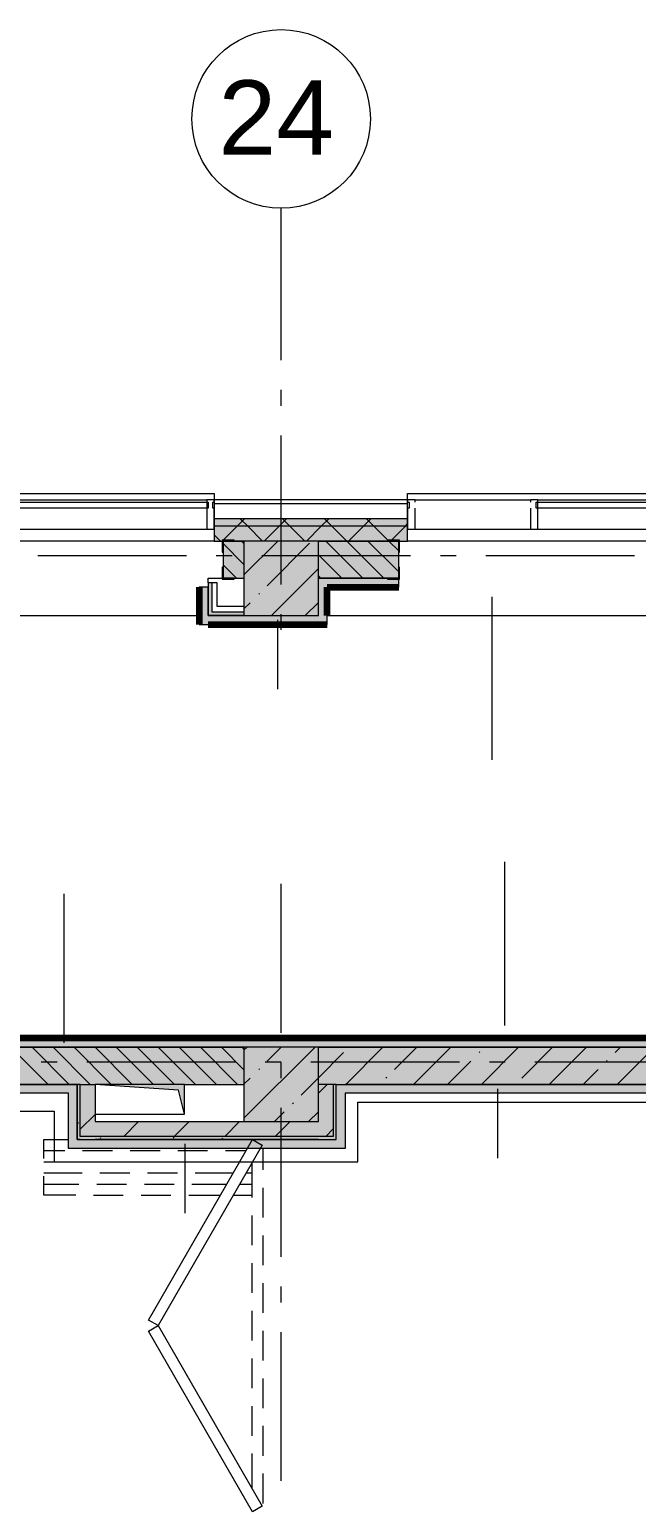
# Model space of a CAD drawing. Header units: millimetres. Extents: x -537608 to 253996, y -217170 to 186033.
# Drawn here: x -332417 to -328338, y -207099 to -197164 of the extents above; entities that cross this region are included whole.
import ezdxf

# ---------------------------------------------------------------- set-up
doc = ezdxf.new("R2010")
doc.units = ezdxf.units.MM
doc.layers.add('16) Лак 1.6м', color=160, linetype='Continuous', lineweight=90)
doc.layers.add('PDF _Геометрия', color=7, linetype='Continuous')
doc.layers.add('PDF _Текст', color=7, linetype='Continuous')
doc.layers.add('PDF _Сплошная заливка', color=7, linetype='Continuous', true_color=0xffffff)
doc.styles.add('PDF ArialMT', font='arial.ttf')

msp = doc.modelspace()

# ---------------------------------------------------------------- hatches: boundary and pattern name
at = {"layer": 'PDF _Сплошная заливка', "transparency": 33554559}
h = msp.add_hatch(color=256, dxfattribs=at)
h.paths.add_polyline_path([(-292602.1144, -200499.6523), (-291276.1742, -200499.6523), (-291276.1742, -200449.6521), (-297870.1772, -200449.6521), (-297870.1772, -200499.6523), (-295975.1895, -200499.6523)], flags=0)
h.paths.add_polyline_path([(-300191.5361, -200499.6523), (-299570.1762, -200499.6523), (-299570.1762, -200449.6521), (-300870.1776, -200449.6521), (-300870.1776, -200499.6523)], flags=0)
h.paths.add_polyline_path([(-302570.1808, -200499.6523), (-302570.1808, -200449.6521), (-303870.178, -200449.6521), (-303870.178, -200499.6523), (-302721.3441, -200499.6523)], flags=0)
h.paths.add_polyline_path([(-312418.9413, -200499.6523), (-311570.1819, -200499.6523), (-311570.1819, -200449.6521), (-312870.1833, -200449.6521), (-312870.1833, -200499.6523), (-312840.5759, -200499.6523)], flags=0)
h.paths.add_polyline_path([(-315370.3838, -200499.6523), (-314570.1822, -200499.6523), (-314570.1822, -200449.6521), (-315870.1837, -200449.6521), (-315870.1837, -200499.6523), (-315792.0185, -200499.6523)], flags=0)
h.paths.add_polyline_path([(-320570.1873, -200499.6523), (-320570.1873, -200449.6521), (-321870.8045, -200449.6521), (-321870.8045, -200499.6523), (-320851.6344, -200499.6523)], flags=0)
h.paths.add_polyline_path([(-317900.1918, -200499.6523), (-317570.1826, -200499.6523), (-317570.1826, -200449.6521), (-318870.184, -200449.6521), (-318870.184, -200499.6523), (-318743.4611, -200499.6523)], flags=0)
h.paths.add_polyline_path([(-324646.3463, -200499.6523), (-323570.8034, -200499.6523), (-323570.8034, -200449.6521), (-324870.1891, -200449.6521), (-324870.1891, -200499.6523)], flags=0)
h.paths.add_polyline_path([(-326570.188, -200499.6523), (-326570.188, -200449.6521), (-328176.1889, -200449.6521), (-328176.1889, -200499.6523), (-326754.5197, -200499.6523)], flags=0)
h.paths.add_polyline_path([(-331176.1935, -200499.6523), (-329876.1878, -200499.6523), (-329876.1878, -200449.6521), (-331176.1935, -200449.6521)], flags=0)
h.paths.add_polyline_path([(-332876.1924, -200499.6523), (-332876.1924, -200449.6521), (-334176.1896, -200449.6521), (-334176.1896, -200499.6523), (-333079.0438, -200499.6523)], flags=0)
h.paths.add_polyline_path([(-336452.1211, -200499.6523), (-335876.1885, -200499.6523), (-335876.1885, -200449.6521), (-337176.1942, -200449.6521), (-337176.1942, -200499.6523), (-336873.7558, -200499.6523)], flags=0)
h.paths.add_polyline_path([(-338876.1932, -200499.6523), (-338876.1932, -200449.6521), (-342076.1901, -200449.6521), (-342076.1901, -200499.6523), (-338981.929, -200499.6523)], flags=0)
h = msp.add_hatch(color=256, dxfattribs=at)
h.paths.add_polyline_path([(-291758.8451, -200599.6527), (-291276.1742, -200599.6527), (-291276.1742, -200499.6523), (-297870.1772, -200499.6523), (-297870.1772, -200599.6527), (-292602.1144, -200599.6527)], flags=0)
h.paths.add_polyline_path([(-300191.5361, -200599.6527), (-299570.1762, -200599.6527), (-299570.1762, -200499.6523), (-300870.1776, -200499.6523), (-300870.1776, -200599.6527)], flags=0)
h.paths.add_polyline_path([(-302570.1808, -200599.6527), (-302570.1808, -200499.6523), (-303870.178, -200499.6523), (-303870.178, -200599.6527), (-302721.3441, -200599.6527)], flags=0)
h.paths.add_polyline_path([(-312426.1838, -200599.6527), (-311570.1819, -200599.6527), (-311570.1819, -200499.6523), (-312870.1833, -200499.6523), (-312870.1833, -200599.6527), (-312840.5759, -200599.6527)], flags=0)
h.paths.add_polyline_path([(-315870.1837, -200599.6527), (-314570.1822, -200599.6527), (-314570.1822, -200499.6523), (-315870.1837, -200499.6523)], flags=0)
h.paths.add_polyline_path([(-318870.184, -200599.6527), (-317570.1826, -200599.6527), (-317570.1826, -200499.6523), (-318870.184, -200499.6523)], flags=0)
h.paths.add_polyline_path([(-321273.2691, -200599.6527), (-320570.1873, -200599.6527), (-320570.1873, -200499.6523), (-321870.8045, -200499.6523), (-321870.8045, -200599.6527), (-321694.9038, -200599.6527)], flags=0)
h.paths.add_polyline_path([(-328176.1889, -200599.6527), (-326570.188, -200599.6527), (-326570.188, -200499.6523), (-328176.1889, -200499.6523)], flags=0)
h.paths.add_polyline_path([(-323570.8034, -200599.6527), (-323570.8034, -200499.6523), (-324870.1891, -200499.6523), (-324870.1891, -200599.6527), (-323803.077, -200599.6527)], flags=0)
h.paths.add_polyline_path([(-330127.5969, -200599.6527), (-329876.1878, -200599.6527), (-329876.1878, -200499.6523), (-331176.1935, -200499.6523), (-331176.1935, -200599.6527), (-330476.1904, -200599.6527)], flags=0)
h.paths.add_polyline_path([(-333922.3131, -200599.6527), (-332876.1924, -200599.6527), (-332876.1924, -200499.6523), (-334176.1896, -200499.6523), (-334176.1896, -200599.6527)], flags=0)
h.paths.add_polyline_path([(-335876.1885, -200599.6527), (-335876.1885, -200499.6523), (-337176.1942, -200499.6523), (-337176.1942, -200599.6527), (-336452.1211, -200599.6527)], flags=0)
h.paths.add_polyline_path([(-338876.1932, -200599.6527), (-338876.1932, -200499.6523), (-342126.1903, -200499.6523), (-342126.1903, -200599.6527), (-338981.929, -200599.6527)], flags=0)
h = msp.add_hatch(color=256, dxfattribs=at)
h.paths.add_polyline_path([(-296926.1754, -200849.6538), (-294426.1751, -200849.6538), (-294426.1751, -200599.6527), (-296926.1754, -200599.6527), (-296926.1754, -200829.3816)], flags=0)
h.paths.add_polyline_path([(-297666.1761, -200849.6538), (-297641.176, -200849.6538), (-297641.176, -200599.6527), (-297809.7308, -200599.6527), (-297809.7308, -200849.6538)], flags=0)
h.paths.add_polyline_path([(-300809.7312, -200849.6538), (-299629.7312, -200849.6538), (-299629.7312, -200599.6527), (-300809.7312, -200599.6527)], flags=0)
h.paths.add_polyline_path([(-297426.1777, -200849.6538), (-297426.1777, -200599.6527), (-297606.1776, -200599.6527), (-297606.1776, -200849.6538)], flags=0)
h.paths.add_polyline_path([(-302866.1777, -200849.6538), (-302629.7315, -200849.6538), (-302629.7315, -200599.6527), (-302926.1805, -200599.6527), (-302926.1805, -200849.6538)], flags=0)
h.paths.add_polyline_path([(-303641.1811, -200849.6538), (-303641.1811, -200599.6527), (-303810.1794, -200599.6527), (-303810.1794, -200849.6538), (-303666.1812, -200849.6538)], flags=0)
h.paths.add_polyline_path([(-303564.6134, -200849.6538), (-303426.1784, -200849.6538), (-303426.1784, -200599.6527), (-303606.1783, -200599.6527), (-303606.1783, -200849.6538)], flags=0)
h.paths.add_polyline_path([(-311746.7672, -200849.6538), (-311630.1804, -200849.6538), (-311630.1804, -200599.6527), (-311746.7672, -200599.6527), (-311746.7672, -200698.3356)], flags=0)
h.paths.add_polyline_path([(-311781.7656, -200849.6538), (-311781.7656, -200599.6527), (-311926.1815, -200599.6527), (-311926.1815, -200849.6538)], flags=0)
h.paths.add_polyline_path([(-315626.185, -200849.6538), (-315601.1849, -200849.6538), (-315601.1849, -200599.6527), (-315809.7373, -200599.6527), (-315809.7373, -200849.6538), (-315792.0185, -200849.6538)], flags=0)
h.paths.add_polyline_path([(-314866.1833, -200849.6538), (-314629.7373, -200849.6538), (-314629.7373, -200599.6527), (-314926.1819, -200599.6527), (-314926.1819, -200849.6538)], flags=0)
h.paths.add_polyline_path([(-312621.1812, -200849.6538), (-312621.1812, -200599.6527), (-312809.7369, -200599.6527), (-312809.7369, -200849.6538), (-312646.1813, -200849.6538)], flags=0)
h.paths.add_polyline_path([(-312586.1827, -200849.6538), (-312426.1838, -200849.6538), (-312426.1838, -200599.6527), (-312586.1827, -200599.6527)], flags=0)
h.paths.add_polyline_path([(-315426.1841, -200849.6538), (-315426.1841, -200599.6527), (-315566.1822, -200599.6527), (-315566.1822, -200849.6538)], flags=0)
h.paths.add_polyline_path([(-321641.1875, -200849.6538), (-321641.1875, -200599.6527), (-321810.3581, -200599.6527), (-321810.3581, -200849.6538), (-321666.1876, -200849.6538)], flags=0)
h.paths.add_polyline_path([(-320866.184, -200849.6538), (-320629.738, -200849.6538), (-320629.738, -200599.6527), (-320926.1869, -200599.6527), (-320926.1869, -200849.6538)], flags=0)
h.paths.add_polyline_path([(-321606.1848, -200849.6538), (-321426.1849, -200849.6538), (-321426.1849, -200599.6527), (-321606.1848, -200599.6527)], flags=0)
h.paths.add_polyline_path([(-317900.1918, -200849.6538), (-317629.7376, -200849.6538), (-317629.7376, -200599.6527), (-318809.7377, -200599.6527), (-318809.7377, -200849.6538), (-318743.4611, -200849.6538)], flags=0)
h.paths.add_polyline_path([(-323926.1873, -200849.6538), (-323630.3584, -200849.6538), (-323630.3584, -200599.6527), (-323926.1873, -200599.6527), (-323926.1873, -200829.0264)], flags=0)
h.paths.add_polyline_path([(-324809.7384, -200849.6538), (-324628.395, -200849.6538), (-324628.395, -200599.6527), (-324809.7384, -200599.6527), (-324809.7384, -200698.3356)], flags=0)
h.paths.add_polyline_path([(-324426.1895, -200849.6538), (-324426.1895, -200599.6527), (-324593.3966, -200599.6527), (-324593.3966, -200849.6538)], flags=0)
h.paths.add_polyline_path([(-328116.1903, -200849.6538), (-326629.743, -200849.6538), (-326629.743, -200599.6527), (-328116.1903, -200599.6527), (-328116.1903, -200698.3356)], flags=0)
h.paths.add_polyline_path([(-330127.5969, -200849.6538), (-329936.1906, -200849.6538), (-329936.1906, -200599.6527), (-330476.1904, -200599.6527), (-330476.1904, -200849.6538), (-330416.1876, -200849.6538)], flags=0)
h.paths.add_polyline_path([(-331116.1864, -200849.6538), (-330976.1883, -200849.6538), (-330976.1883, -200599.6527), (-331116.1864, -200599.6527), (-331116.1864, -200698.3356)], flags=0)
h.paths.add_polyline_path([(-332936.191, -200849.6538), (-332936.191, -200599.6527), (-334116.191, -200599.6527), (-334116.191, -200849.6538), (-333079.0438, -200849.6538)], flags=0)
h.paths.add_polyline_path([(-339416.1973, -200849.6538), (-338936.1917, -200849.6538), (-338936.1917, -200599.6527), (-339476.1958, -200599.6527), (-339476.1958, -200849.6538)], flags=0)
h.paths.add_polyline_path([(-335936.1956, -200849.6538), (-335936.1956, -200599.6527), (-336476.1912, -200599.6527), (-336476.1912, -200849.6538), (-336416.1926, -200849.6538)], flags=0)
h.paths.add_polyline_path([(-336976.1933, -200849.6538), (-336976.1933, -200599.6527), (-337116.1957, -200599.6527), (-337116.1957, -200849.6538)], flags=0)
for points in [[(-330976.1883, -201099.6528), (-330476.1904, -201099.6528), (-330476.1904, -200599.6527), (-330976.1883, -200599.6527), (-330976.1883, -201054.9574)], [(-327976.188, -204249.6538), (-327976.188, -203999.6527), (-330476.1904, -203999.6527), (-330476.1904, -204249.6538), (-329705.9622, -204249.6538)], [(-330976.1883, -204599.6553), (-330476.1904, -204599.6553), (-330476.1904, -204499.6549), (-331976.1885, -204499.6549), (-331976.1885, -204599.6553), (-331392.5052, -204599.6553)], [(-330376.19, -204619.6563), (-330376.19, -204599.6553), (-332076.1889, -204599.6553), (-332076.1889, -204619.6563), (-330476.1904, -204619.6563)]]:
    msp.add_hatch(color=256, dxfattribs=at).paths.add_polyline_path(points)
at = {"layer": 'PDF _Сплошная заливка', "true_color": 0x77b143, "transparency": 33554559}
msp.add_hatch(color=75, dxfattribs=at).paths.add_polyline_path([(-331216.1868, -201074.6527), (-331191.1867, -201074.6527), (-331191.1867, -200879.6531), (-331216.1868, -200879.6531), (-331216.1868, -201054.9574)])
at = {"layer": 'PDF _Сплошная заливка', "true_color": 0xff7d7d, "transparency": 33554559}
for points in [[(-330476.1904, -201099.6528), (-330416.1876, -201099.6528), (-330416.1876, -200849.6538), (-330476.1904, -200849.6538), (-330476.1904, -201054.9574)], [(-329936.1906, -200909.6524), (-329936.1906, -200849.6538), (-330416.1876, -200849.6538), (-330416.1876, -200909.6524), (-330127.5969, -200909.6524)], [(-330976.1883, -201159.6535), (-330416.1876, -201159.6535), (-330416.1876, -201099.6528), (-331216.1868, -201099.6528), (-331216.1868, -201159.6535)], [(-332156.1927, -204309.6524), (-332096.1941, -204309.6524), (-332096.1941, -204249.6538), (-333880.5716, -204249.6538), (-333880.5716, -204309.6524), (-333079.0438, -204309.6524)], [(-328036.1908, -204309.6524), (-327976.188, -204309.6524), (-327976.188, -204249.6538), (-330296.1905, -204249.6538), (-330296.1905, -204309.6524), (-329705.9622, -204309.6524)], [(-331392.5052, -204679.6549), (-330296.1905, -204679.6549), (-330296.1905, -204619.6563), (-332096.1941, -204619.6563), (-332096.1941, -204679.6549)]]:
    msp.add_hatch(color=11, dxfattribs=at).paths.add_polyline_path(points)
h = msp.add_hatch(color=11, dxfattribs=at)
h.paths.add_polyline_path([(-321426.1849, -203999.6527), (-321123.1866, -203999.6527), (-321123.1866, -203939.6542), (-321816.1883, -203939.6542), (-321816.1883, -203999.6527), (-321694.9038, -203999.6527)], flags=0)
h.paths.add_polyline_path([(-323926.1873, -203999.6527), (-323576.1858, -203999.6527), (-323576.1858, -203939.6542), (-334776.1922, -203939.6542), (-334776.1922, -203999.6527), (-324426.1895, -203999.6527)], flags=0)
h.paths.add_polyline_path([(-335476.1953, -203999.6527), (-335476.1953, -203939.6542), (-335716.1895, -203939.6542), (-335716.1895, -203999.6527), (-335608.8518, -203999.6527)], flags=0)
h.paths.add_polyline_path([(-339976.1894, -203999.6527), (-336416.1926, -203999.6527), (-336416.1926, -203939.6542), (-340318.0442, -203939.6542), (-340318.0442, -203999.6527)], flags=0)
h.paths.add_polyline_path([(-344884.8143, -203999.6527), (-342086.197, -203999.6527), (-342086.197, -203939.6542), (-349226.1959, -203939.6542), (-349226.1959, -203999.6527), (-345356.1994, -203999.6527)], flags=0)
h.paths.add_polyline_path([(-350876.1946, -203999.6527), (-350436.1995, -203999.6527), (-350436.1995, -203939.6542), (-351896.1957, -203939.6542), (-351896.1957, -203991.6523), (-351891.2008, -203991.6523), (-351891.2008, -203999.6527), (-351376.1968, -203999.6527)], flags=0)
h.paths.add_polyline_path([(-353596.1945, -203999.6527), (-353051.1956, -203999.6527), (-353051.1956, -203991.6523), (-353046.2007, -203991.6523), (-353046.2007, -203939.6542), (-353626.1981, -203939.6542), (-353626.1981, -203991.6523), (-353596.1945, -203991.6523), (-353596.1945, -203996.5524)], flags=0)
h.paths.add_polyline_path([(-354606.1973, -203999.6527), (-354606.1973, -203991.6523), (-354576.2023, -203991.6523), (-354576.2023, -203939.6542), (-355710.8611, -203939.6542), (-355710.8611, -203999.6527), (-354876.195, -203999.6527)], flags=0)
at = {"layer": 'PDF _Сплошная заливка', "transparency": 33554559}
h = msp.add_hatch(color=256, dxfattribs=at)
h.paths.add_polyline_path([(-331392.5052, -204249.6538), (-330976.1883, -204249.6538), (-330976.1883, -203999.6527), (-334776.1922, -203999.6527), (-334776.1922, -204249.6538), (-331416.1877, -204249.6538)], flags=0)
h.paths.add_polyline_path([(-336452.1211, -204249.6538), (-336416.1926, -204249.6538), (-336416.1926, -203999.6527), (-336476.1912, -203999.6527), (-336476.1912, -204249.6538)], flags=0)
h.paths.add_polyline_path([(-335716.1895, -204249.6538), (-335476.1953, -204249.6538), (-335476.1953, -203999.6527), (-335716.1895, -203999.6527), (-335716.1895, -204164.6552)], flags=0)
at = {"layer": 'PDF _Сплошная заливка', "true_color": 0xe2e2e2, "transparency": 33554559}
msp.add_hatch(color=254, dxfattribs=at).paths.add_polyline_path([(-331376.1858, -204449.6547), (-331376.1858, -204249.6538), (-331976.1885, -204249.6538), (-331416.1877, -204289.6557), (-331392.5052, -204384.4029)])

# ---------------------------------------------------------------- linework, layer by layer
at = {"layer": '16) Лак 1.6м'}
for p, q in [((-331276.1939, -200909.6524), (-331276.1939, -201159.6535)), ((-330416.1876, -201099.6528), (-330416.1876, -200909.6524)), ((-330416.1876, -200909.6524), (-329936.1906, -200909.6524)), ((-331216.1868, -201159.6535), (-330416.1876, -201159.6535)), ((-323576.1858, -203939.6542), (-334776.1922, -203939.6542))]:
    msp.add_line(p, q, dxfattribs=at)
at = {"layer": 'PDF _Геометрия', "color": 253, "lineweight": 9, "true_color": 0xaaaaaa}
for p, q in [((-330726.1915, -199384.9836), (-330726.1915, -198363.7231)), ((-330726.1915, -199690.8173), (-330726.1915, -199584.9845)), ((-330726.1915, -200890.8184), (-330726.1915, -199890.8182)), ((-332876.1924, -200279.6526), (-331176.1935, -200279.6526)), ((-331176.1935, -200279.6526), (-331176.1935, -200322.6536)), ((-329876.1878, -200322.6536), (-329876.1878, -200279.6526)), ((-329876.1878, -200279.6526), (-328176.1889, -200279.6526)), ((-331226.1937, -200377.653), (-331216.1868, -200377.653)), ((-331186.1919, -200377.653), (-331176.1935, -200377.653)), ((-329876.1878, -200377.653), (-329866.1894, -200377.653)), ((-329011.1908, -200377.653), (-329001.1882, -200377.653)), ((-331362.1227, -200699.6532), (-332362.1185, -200699.6532)), ((-331056.2869, -200699.6532), (-331162.1218, -200699.6532)), ((-329856.2858, -200699.6532), (-330856.286, -200699.6532)), ((-329550.4543, -200699.6532), (-329656.2849, -200699.6532)), ((-328350.4533, -200699.6532), (-329350.4534, -200699.6532)), ((-330726.1915, -201196.652), (-330726.1915, -201090.8171)), ((-330726.1915, -203902.4855), (-330726.1915, -202902.4855)), ((-332232.5451, -204099.6531), (-332338.3757, -204099.6531)), ((-331032.5398, -204099.6531), (-332032.5442, -204099.6531)), ((-330726.7082, -204099.6531), (-330832.5389, -204099.6531)), ((-330726.1915, -204208.3214), (-330726.1915, -204102.4864)), ((-329526.7072, -204099.6531), (-330526.7073, -204099.6531)), ((-329220.8714, -204099.6531), (-329326.7064, -204099.6531)), ((-328020.8747, -204099.6531), (-329020.8749, -204099.6531)), ((-331376.1858, -204249.6538), (-331976.1885, -204249.6538)), ((-331976.1885, -204249.6538), (-331976.1885, -204449.6547)), ((-331416.1877, -204289.6557), (-331976.1885, -204249.6538)), ((-331376.1858, -204449.6547), (-331376.1858, -204249.6538)), ((-331376.1858, -204449.6547), (-331416.1877, -204289.6557)), ((-331976.1885, -204449.6547), (-331376.1858, -204449.6547)), ((-330726.1915, -205408.3181), (-330726.1915, -204408.3179)), ((-330726.1915, -205714.1539), (-330726.1915, -205608.319)), ((-330726.1915, -206914.1549), (-330726.1915, -205914.1548))]:
    msp.add_line(p, q, dxfattribs=at)
at = {"layer": 'PDF _Геометрия', "lineweight": 9}
for p, q in [((-332826.1922, -200322.6536), (-331226.1937, -200322.6536)), ((-332826.1922, -200339.6533), (-331226.1937, -200339.6533)), ((-331226.1937, -200379.6531), (-332826.1922, -200379.6531)), ((-331176.1935, -200322.6536), (-331226.1937, -200322.6536)), ((-331226.1937, -200322.6536), (-331226.1937, -200339.6533)), ((-331226.1937, -200339.6533), (-331216.1868, -200339.6533)), ((-331226.1937, -200339.6533), (-331226.1937, -200379.6531)), ((-331216.1868, -200379.6531), (-331226.1937, -200379.6531)), ((-331226.1937, -200379.6531), (-331226.1937, -200519.6532)), ((-331216.1868, -200339.6533), (-331216.1868, -200379.6531)), ((-331186.1919, -200379.6531), (-331186.1919, -200339.6533)), ((-331186.1919, -200339.6533), (-331176.1935, -200339.6533)), ((-331176.1935, -200379.6531), (-331186.1919, -200379.6531)), ((-331176.1935, -200339.6533), (-331176.1935, -200322.6536)), ((-329876.1878, -200322.6536), (-331176.1935, -200322.6536)), ((-331176.1935, -200322.6536), (-331176.1935, -200349.6516)), ((-329876.1878, -200349.6516), (-331176.1935, -200349.6516)), ((-331176.1935, -200349.6516), (-331176.1935, -200449.6521)), ((-331176.1935, -200519.6532), (-331176.1935, -200379.6531)), ((-329826.1876, -200322.6536), (-329876.1878, -200322.6536)), ((-329876.1878, -200322.6536), (-329876.1878, -200339.6533)), ((-329876.1878, -200349.6516), (-329876.1878, -200322.6536)), ((-329876.1878, -200339.6533), (-329866.1894, -200339.6533)), ((-329876.1878, -200449.6521), (-329876.1878, -200349.6516)), ((-329866.1894, -200379.6531), (-329876.1878, -200379.6531)), ((-329876.1878, -200379.6531), (-329876.1878, -200519.6532)), ((-329866.1894, -200339.6533), (-329866.1894, -200379.6531)), ((-329826.1876, -200339.6533), (-329826.1876, -200322.6536)), ((-329826.1876, -200322.6536), (-329051.1884, -200322.6536)), ((-329826.1876, -200519.6532), (-329826.1876, -200379.6531)), ((-329001.1882, -200322.6536), (-329051.1884, -200322.6536)), ((-329051.1884, -200322.6536), (-329051.1884, -200339.6533)), ((-329051.1884, -200379.6531), (-329051.1884, -200519.6532)), ((-329011.1908, -200379.6531), (-329011.1908, -200339.6533)), ((-329011.1908, -200339.6533), (-329001.1882, -200339.6533)), ((-329001.1882, -200379.6531), (-329011.1908, -200379.6531)), ((-329001.1882, -200322.6536), (-328226.1891, -200322.6536)), ((-329001.1882, -200339.6533), (-329001.1882, -200322.6536)), ((-329001.1882, -200379.6531), (-329001.1882, -200339.6533)), ((-329001.1882, -200339.6533), (-328226.1891, -200339.6533)), ((-328226.1891, -200379.6531), (-329001.1882, -200379.6531)), ((-329001.1882, -200519.6532), (-329001.1882, -200379.6531)), ((-329876.1878, -200449.6521), (-331176.1935, -200449.6521)), ((-331176.1935, -200449.6521), (-331176.1935, -200499.6523)), ((-331022.1453, -200499.6523), (-330972.1451, -200449.6521)), ((-330950.9256, -200499.6523), (-331000.9258, -200449.6521)), ((-330739.303, -200499.6523), (-330689.3028, -200449.6521)), ((-330668.0832, -200499.6523), (-330718.0835, -200449.6521)), ((-330456.4608, -200499.6523), (-330406.4605, -200449.6521)), ((-330385.241, -200499.6523), (-330435.2412, -200449.6521)), ((-330173.6184, -200499.6523), (-330123.6182, -200449.6521)), ((-330102.3987, -200499.6523), (-330152.3989, -200449.6521)), ((-329876.1878, -200499.6523), (-329876.1878, -200449.6521)), ((-332826.1922, -200519.6532), (-331226.1937, -200519.6532)), ((-331226.1937, -200519.6532), (-331176.1935, -200519.6532)), ((-329876.1878, -200499.6523), (-331176.1935, -200499.6523)), ((-331176.1935, -200499.6523), (-331176.1935, -200599.6527)), ((-331133.7717, -200599.6527), (-331176.1935, -200557.2309)), ((-331122.1458, -200599.6527), (-331022.1453, -200499.6523)), ((-330850.9251, -200599.6527), (-330950.9256, -200499.6523)), ((-330839.3034, -200599.6527), (-330739.303, -200499.6523)), ((-330568.0828, -200599.6527), (-330668.0832, -200499.6523)), ((-330556.4612, -200599.6527), (-330456.4608, -200499.6523)), ((-330285.2406, -200599.6527), (-330385.241, -200499.6523)), ((-330273.6189, -200599.6527), (-330173.6184, -200499.6523)), ((-330002.3983, -200599.6527), (-330102.3987, -200499.6523)), ((-329990.7766, -200599.6527), (-329890.7762, -200499.6523)), ((-329890.7762, -200499.6523), (-329876.1878, -200485.066)), ((-329876.1878, -200599.6527), (-329876.1878, -200499.6523)), ((-329876.1878, -200519.6532), (-329826.1876, -200519.6532)), ((-329826.1876, -200519.6532), (-329051.1884, -200519.6532)), ((-329051.1884, -200519.6532), (-329001.1882, -200519.6532)), ((-329001.1882, -200519.6532), (-328226.1891, -200519.6532)), ((-331176.1935, -200599.6527), (-330976.1883, -200599.6527)), ((-330976.1883, -200599.6527), (-331116.1864, -200599.6527)), ((-331116.1864, -200599.6527), (-331116.1864, -200849.6538)), ((-330976.1883, -200757.2318), (-331116.1864, -200617.2316)), ((-330976.1883, -200615.8107), (-330992.3484, -200599.6527)), ((-330976.1883, -200827.7281), (-330748.1172, -200599.6527)), ((-330476.1904, -200599.6527), (-330976.1883, -200599.6527)), ((-330976.1883, -200599.6527), (-330976.1883, -201099.6528)), ((-330820.0948, -200899.7294), (-330534.9704, -200614.6071)), ((-330476.1904, -201099.6528), (-330476.1904, -200599.6527)), ((-329936.1906, -200599.6527), (-330476.1904, -200599.6527)), ((-330476.1904, -200599.6527), (-329876.1878, -200599.6527)), ((-330176.6627, -200849.6538), (-330426.6638, -200599.6527)), ((-330035.2394, -200849.6538), (-330285.2406, -200599.6527)), ((-329936.1906, -200807.2815), (-330143.8173, -200599.6527)), ((-329936.1906, -200665.8604), (-330002.3983, -200599.6527)), ((-329936.1906, -200849.6538), (-329936.1906, -200599.6527)), ((-331025.1896, -200849.6538), (-331116.1864, -200758.6527)), ((-330318.0817, -200849.6538), (-330476.1904, -200691.5452)), ((-331191.1867, -200879.6531), (-331216.1868, -200879.6531)), ((-331216.1868, -200879.6531), (-331216.1868, -201039.6521)), ((-331156.1883, -200879.6531), (-331191.1867, -200879.6531)), ((-331191.1867, -200879.6531), (-331191.1867, -201039.6521)), ((-331156.1883, -201039.6521), (-331156.1883, -200879.6531)), ((-331116.1864, -200849.6538), (-330976.1883, -200849.6538)), ((-330791.9169, -201099.6528), (-330476.1904, -200783.9241)), ((-330459.505, -200849.6538), (-330476.1904, -200832.9684)), ((-330416.1876, -200849.6538), (-330476.1904, -200849.6538)), ((-330476.1904, -200849.6538), (-330416.1876, -200849.6538)), ((-329936.1906, -200849.6538), (-330416.1876, -200849.6538)), ((-330416.1876, -200849.6538), (-329936.1906, -200849.6538)), ((-329936.1906, -200909.6524), (-329936.1906, -200849.6538)), ((-331216.1868, -200909.6524), (-331276.1939, -200909.6524)), ((-331216.1868, -201099.6528), (-331216.1868, -200909.6524)), ((-330877.118, -200956.7547), (-330872.3771, -200952.0139)), ((-329306.8777, -202069.2532), (-329306.8777, -200974.7857)), ((-331216.1868, -201039.6521), (-331216.1868, -201074.6527)), ((-331216.1868, -201074.6527), (-331216.1868, -201099.6528)), ((-331191.1867, -201039.6521), (-331191.1867, -201074.6527)), ((-331191.1867, -201074.6527), (-330976.1883, -201074.6527)), ((-330976.1883, -201039.6521), (-331156.1883, -201039.6521)), ((-330976.1883, -201055.8251), (-330934.1411, -201013.78)), ((-330563.82, -201099.6528), (-330476.1904, -201012.0232)), ((-331276.1939, -201159.6535), (-331216.1868, -201159.6535)), ((-331216.1868, -201099.6528), (-330976.1883, -201099.6528)), ((-330976.1883, -201099.6528), (-331216.1868, -201099.6528)), ((-330976.1883, -201099.6528), (-330476.1904, -201099.6528)), ((-330750.8687, -201129.6521), (-330750.8687, -201595.8034)), ((-330416.1876, -201159.6535), (-330416.1876, -201099.6528)), ((-329225.7026, -202754.7863), (-329225.7026, -203854.7847)), ((-332184.8787, -203969.6535), (-332184.8787, -202969.6533)), ((-334776.1922, -203999.6527), (-330976.1883, -203999.6527)), ((-330976.1883, -203999.6527), (-334776.1922, -203999.6527)), ((-332292.0958, -204249.6538), (-332542.0969, -203999.6527)), ((-332150.6725, -204249.6538), (-332400.6736, -203999.6527)), ((-332009.2492, -204249.6538), (-332259.2503, -203999.6527)), ((-331867.8345, -204249.6538), (-332117.827, -203999.6527)), ((-331726.4112, -204249.6538), (-331976.4123, -203999.6527)), ((-331584.988, -204249.6538), (-331834.9891, -203999.6527)), ((-331443.5647, -204249.6538), (-331693.5658, -203999.6527)), ((-331302.1413, -204249.6538), (-331552.1424, -203999.6527)), ((-331160.7267, -204249.6538), (-331410.7278, -203999.6527)), ((-331019.3034, -204249.6538), (-331269.3045, -203999.6527)), ((-330976.1883, -204151.3456), (-331127.8812, -203999.6527)), ((-330976.1883, -204009.9223), (-330986.4579, -203999.6527)), ((-330976.1883, -204021.1091), (-330954.7363, -203999.6527)), ((-330976.1883, -204477.3029), (-330498.5381, -203999.6527)), ((-330476.1904, -203999.6527), (-330976.1883, -203999.6527)), ((-330976.1883, -203999.6527), (-330976.1883, -204499.6549)), ((-330820.0948, -204093.1125), (-330726.6394, -203999.6527)), ((-330476.1904, -204499.6549), (-330476.1904, -203999.6527)), ((-327976.188, -203999.6527), (-330476.1904, -203999.6527)), ((-330476.1904, -203999.6527), (-327976.188, -203999.6527)), ((-330476.1904, -204205.4019), (-330306.8734, -204036.085)), ((-330292.341, -204249.6538), (-330042.3399, -203999.6527)), ((-329964.7259, -204150.1356), (-329814.2429, -203999.6527)), ((-329836.1428, -204249.6538), (-329586.146, -203999.6527)), ((-329394.4771, -204036.085), (-329389.7362, -204031.3442)), ((-329379.9489, -204249.6538), (-329129.9478, -203999.6527)), ((-329109.3527, -204207.1588), (-328901.8509, -203999.6527)), ((-328923.7508, -204249.6538), (-328673.7496, -203999.6527)), ((-328482.0849, -204036.085), (-328445.6527, -203999.6527)), ((-328467.5525, -204249.6538), (-328217.5514, -203999.6527)), ((-330877.118, -204150.1356), (-330872.3771, -204145.3949)), ((-329608.0459, -204249.6538), (-329451.5002, -204093.1125)), ((-328695.6538, -204249.6538), (-328596.1313, -204150.1356)), ((-328539.1081, -204093.1125), (-328534.3673, -204088.3674)), ((-334656.1951, -204249.6538), (-332096.1941, -204249.6538)), ((-332096.1941, -204249.6538), (-333880.5716, -204249.6538)), ((-332076.1889, -204249.6538), (-332096.1941, -204249.6538)), ((-332096.1941, -204249.6538), (-332096.1941, -204619.6563)), ((-332096.1941, -204309.6524), (-332096.1941, -204249.6538)), ((-332076.1889, -204599.6553), (-332076.1889, -204249.6538)), ((-332076.1889, -204249.6538), (-331976.1885, -204249.6538)), ((-331976.1885, -204249.6538), (-331976.1885, -204499.6549)), ((-331376.1858, -204249.6538), (-330976.1883, -204249.6538)), ((-330976.1883, -204249.206), (-330934.1411, -204207.1588)), ((-330591.9935, -204321.2094), (-330476.1904, -204205.4019)), ((-330476.1904, -204309.4758), (-330416.3684, -204249.6538)), ((-330376.19, -204249.6538), (-330476.1904, -204249.6538)), ((-330356.189, -204249.6538), (-330376.19, -204249.6538)), ((-330376.19, -204249.6538), (-330376.19, -204599.6553)), ((-330356.189, -204619.6563), (-330356.189, -204249.6538)), ((-330356.189, -204619.6563), (-330356.189, -204249.6538)), ((-330356.189, -204249.6538), (-330296.1905, -204249.6538)), ((-330296.1905, -204249.6538), (-327976.188, -204249.6538)), ((-327976.188, -204249.6538), (-330296.1905, -204249.6538)), ((-330021.749, -204207.1588), (-330017.0083, -204202.418)), ((-332156.1927, -204309.6524), (-333880.5716, -204309.6524)), ((-332156.1927, -204679.6549), (-332156.1927, -204309.6524)), ((-332096.1941, -204619.6563), (-332096.1941, -204309.6524)), ((-328036.1908, -204309.6524), (-330296.1905, -204309.6524)), ((-330296.1905, -204309.6524), (-330296.1905, -204619.6563)), ((-329272.6629, -204279.6531), (-329272.6629, -204745.8023)), ((-332076.1889, -204551.8296), (-331976.1885, -204451.8291)), ((-330770.439, -204499.6549), (-330706.0441, -204435.26)), ((-330649.021, -204378.2326), (-330644.2802, -204373.4918)), ((-330542.3421, -204499.6549), (-330476.1904, -204433.5032)), ((-331976.1885, -204499.6549), (-330976.1883, -204499.6549)), ((-331784.6013, -204599.6553), (-331684.6009, -204499.6549)), ((-331445.1923, -204599.6553), (-331345.1919, -204499.6549)), ((-331105.7833, -204599.6553), (-331005.7786, -204499.6549)), ((-330976.1883, -204499.6549), (-330476.1904, -204499.6549)), ((-330766.37, -204599.6553), (-330666.3695, -204499.6549)), ((-330426.9567, -204599.6553), (-330376.19, -204548.8887)), ((-332320.3512, -204747.0682), (-332320.3512, -204619.6563)), ((-332320.3512, -204619.6563), (-332156.1927, -204619.6563)), ((-332096.1941, -204619.6563), (-332076.1889, -204619.6563)), ((-332076.1889, -204619.6563), (-332096.1941, -204619.6563)), ((-331976.1885, -204599.6553), (-332076.1889, -204599.6553)), ((-332076.1889, -204619.6563), (-331976.1885, -204619.6563)), ((-330476.1904, -204599.6553), (-331976.1885, -204599.6553)), ((-331976.1885, -204619.6563), (-330476.1904, -204619.6563)), ((-330476.1904, -204619.6563), (-331976.1885, -204619.6563)), ((-331617.997, -205833.0573), (-330917.8476, -204620.7069)), ((-331372.8358, -204649.6556), (-331372.8358, -205115.8048)), ((-330917.8476, -204620.7069), (-330852.8972, -204658.2158)), ((-330376.19, -204599.6553), (-330476.1904, -204599.6553)), ((-330476.1904, -204619.6563), (-330376.19, -204619.6563)), ((-330376.19, -204619.6563), (-330356.189, -204619.6563)), ((-330376.19, -204619.6563), (-330356.189, -204619.6563)), ((-330296.1905, -204619.6563), (-330296.1905, -204679.6549)), ((-332320.3512, -204694.4844), (-332180.4005, -204694.4844)), ((-332096.1941, -204679.6549), (-332156.1927, -204679.6549)), ((-330296.1905, -204679.6549), (-332096.1941, -204679.6549)), ((-332060.4034, -204694.4844), (-331860.4025, -204694.4844)), ((-331740.3968, -204694.4844), (-331540.396, -204694.4844)), ((-330852.8972, -204658.2158), (-331553.0467, -205870.5661)), ((-331420.3989, -204694.4844), (-331220.398, -204694.4844)), ((-331100.4009, -204694.4844), (-330960.4502, -204694.4844)), ((-330846.1886, -204824.6563), (-330846.1886, -204679.6549)), ((-332320.3512, -204769.4847), (-332202.0592, -204769.4847)), ((-332320.3512, -204844.485), (-332063.7103, -204844.485)), ((-332082.0535, -204769.4847), (-331882.0526, -204769.4847)), ((-331943.7132, -204844.485), (-331743.7124, -204844.485)), ((-331762.0555, -204769.4847), (-331562.0547, -204769.4847)), ((-331623.7153, -204844.485), (-331423.7144, -204844.485)), ((-331442.0576, -204769.4847), (-331242.0567, -204769.4847)), ((-331303.7173, -204844.485), (-331047.0808, -204844.485)), ((-331122.0596, -204769.4847), (-331003.7677, -204769.4847)), ((-330960.4718, -204844.485), (-330921.1889, -204844.485)), ((-330921.1889, -205010.5683), (-330921.1889, -204776.4689)), ((-332320.3512, -204994.4857), (-332320.3512, -204867.0696)), ((-332320.3512, -204919.4854), (-332085.3691, -204919.4854)), ((-331965.372, -204919.4854), (-331765.3711, -204919.4854)), ((-331645.3741, -204919.4854), (-331445.3732, -204919.4854)), ((-331325.3675, -204919.4854), (-331090.3939, -204919.4854)), ((-331003.7849, -204919.4854), (-330921.1889, -204919.4854)), ((-330846.1886, -205144.6543), (-330846.1886, -204944.6534)), ((-332107.0278, -204994.4857), (-332320.3512, -204994.4857)), ((-331987.0307, -204994.4857), (-331787.0298, -204994.4857)), ((-331667.0241, -204994.4857), (-331467.0232, -204994.4857)), ((-331347.0262, -204994.4857), (-331133.7028, -204994.4857)), ((-331047.098, -204994.4857), (-330921.1889, -204994.4857)), ((-330921.1889, -205330.5663), (-330921.1889, -205130.5654)), ((-330846.1886, -205464.6566), (-330846.1886, -205264.6557)), ((-330921.1889, -205650.5686), (-330921.1889, -205450.5677)), ((-330846.1886, -205784.6546), (-330846.1886, -205584.6537)), ((-331553.0467, -205870.5661), (-331617.997, -205833.0573)), ((-330921.1889, -205970.5665), (-330921.1889, -205770.5657)), ((-331617.997, -205908.0748), (-331553.0467, -205870.5661)), ((-330917.8476, -207120.4252), (-331617.997, -205908.0748)), ((-331553.0467, -205870.5661), (-330852.8972, -207082.9164)), ((-330846.1886, -206104.6568), (-330846.1886, -205904.6559)), ((-330921.1889, -206290.5688), (-330921.1889, -206090.5679)), ((-330846.1886, -206424.6548), (-330846.1886, -206224.6539)), ((-330921.1889, -206610.5668), (-330921.1889, -206410.5659)), ((-330846.1886, -206744.6571), (-330846.1886, -206544.6562)), ((-330921.1889, -206964.6675), (-330921.1889, -206730.5682)), ((-330846.1886, -207064.655), (-330846.1886, -206864.6542)), ((-330852.8972, -207082.9164), (-330917.8476, -207120.4252))]:
    msp.add_line(p, q, dxfattribs=at)
at = {"layer": 'PDF _Геометрия', "color": 9, "lineweight": 9, "true_color": 0xc0c0c0}
for p, q in [((-331176.1935, -200599.6527), (-332876.1924, -200599.6527)), ((-328176.1889, -200599.6527), (-329876.1878, -200599.6527)), ((-331216.1868, -200879.6531), (-331216.1868, -200849.6538)), ((-331216.1868, -200849.6538), (-331122.1888, -200849.6538)), ((-336416.1926, -201099.6528), (-331276.1939, -201099.6528)), ((-330416.1876, -201099.6528), (-328263.3964, -201099.6528))]:
    msp.add_line(p, q, dxfattribs=at)
at = {"layer": 'PDF _Геометрия', "color": 253, "lineweight": 20, "true_color": 0xaaaaaa}
for p, q in [((-331041.1904, -200593.6525), (-331122.1888, -200593.6525)), ((-331122.1888, -200593.6525), (-331122.1888, -200674.6531)), ((-331122.1888, -200674.6531), (-331116.1864, -200674.6531)), ((-331116.1864, -200674.6531), (-331116.1864, -200599.6527)), ((-331116.1864, -200599.6527), (-331041.1904, -200599.6527)), ((-331041.1904, -200599.6527), (-331041.1904, -200593.6525)), ((-329930.1882, -200593.6525), (-330011.1909, -200593.6525)), ((-330011.1909, -200593.6525), (-330011.1909, -200599.6527)), ((-330011.1909, -200599.6527), (-329936.1906, -200599.6527)), ((-329936.1906, -200599.6527), (-329936.1906, -200674.6531)), ((-329936.1906, -200674.6531), (-329930.1882, -200674.6531)), ((-329930.1882, -200674.6531), (-329930.1882, -200593.6525)), ((-331116.1864, -200774.6535), (-331122.1888, -200774.6535)), ((-331122.1888, -200774.6535), (-331122.1888, -200855.6519)), ((-331116.1864, -200849.6538), (-331116.1864, -200774.6535)), ((-329936.1906, -200774.6535), (-329936.1906, -200849.6538)), ((-329930.1882, -200774.6535), (-329936.1906, -200774.6535)), ((-329930.1882, -200855.6519), (-329930.1882, -200774.6535)), ((-331122.1888, -200855.6519), (-331041.1904, -200855.6519)), ((-331041.1904, -200849.6538), (-331116.1864, -200849.6538)), ((-331041.1904, -200855.6519), (-331041.1904, -200849.6538)), ((-329936.1906, -200849.6538), (-330011.1909, -200849.6538)), ((-330011.1909, -200849.6538), (-330011.1909, -200855.6519)), ((-330011.1909, -200855.6519), (-329930.1882, -200855.6519))]:
    msp.add_line(p, q, dxfattribs=at)
at = {"layer": 'PDF _Геометрия', "color": 190, "lineweight": 20, "true_color": 0x8000ff}
for p, q in [((-333791.646, -204430.0154), (-332251.6461, -204430.0154)), ((-332251.6461, -204430.0154), (-332251.6461, -204769.4847)), ((-330211.644, -204769.4847), (-330211.644, -204369.483)), ((-330211.644, -204369.483), (-328131.6442, -204369.483)), ((-332251.6461, -204769.4847), (-330211.644, -204769.4847))]:
    msp.add_line(p, q, dxfattribs=at)
at = {"layer": 'PDF _Геометрия', "color": 8, "lineweight": 9, "true_color": 0x787878}
for p, q in [((-332089.0894, -204512.1033), (-332092.4394, -204506.2946)), ((-331940.0791, -204607.9787), (-331943.4291, -204613.7874)), ((-331445.9501, -204610.0541), (-331449.3001, -204604.2455)), ((-331120.9573, -204611.6258), (-331124.3073, -204617.4345))]:
    msp.add_line(p, q, dxfattribs=at)
at = {"layer": 'PDF _Геометрия', "lineweight": 20}
msp.add_circle((-330726.1886, -197763.7234), 599.9997, dxfattribs=at)
at = {"layer": 'PDF _Сплошная заливка', "color": 11, "lineweight": 35, "true_color": 0xff7d7d, "transparency": 33554559}
for points in [[(-331216.1868, -201159.6535), (-331216.1868, -200909.6524), (-331276.1939, -201159.6535), (-331276.1939, -200909.6524)], [(-330296.1905, -204619.6563), (-330296.1905, -204249.6538), (-330356.189, -204619.6563), (-330356.189, -204249.6538)], [(-332096.1941, -204679.6549), (-332096.1941, -204309.6524), (-332156.1927, -204679.6549), (-332156.1927, -204309.6524)]]:
    msp.add_solid(points, dxfattribs=at)
at = {"layer": 'PDF _Сплошная заливка', "color": 75, "lineweight": 35, "true_color": 0x77b143, "transparency": 33554559}
msp.add_solid([(-330976.1883, -201099.6528), (-330976.1883, -201074.6527), (-331216.1868, -201099.6528), (-331216.1868, -201074.6527)], dxfattribs=at)
at = {"layer": 'PDF _Сплошная заливка', "lineweight": 35, "transparency": 33554559}
for points in [[(-330476.1904, -204499.6549), (-330476.1904, -203999.6527), (-330976.1883, -204499.6549), (-330976.1883, -203999.6527)], [(-332076.1889, -204619.6563), (-332076.1889, -204249.6538), (-332096.1941, -204619.6563), (-332096.1941, -204249.6538)], [(-331976.1885, -204599.6553), (-331976.1885, -204249.6538), (-332076.1889, -204599.6553), (-332076.1889, -204249.6538)], [(-330376.19, -204599.6553), (-330376.19, -204249.6538), (-330476.1904, -204599.6553), (-330476.1904, -204249.6538)], [(-330356.189, -204619.6563), (-330356.189, -204249.6538), (-330376.19, -204619.6563), (-330376.19, -204249.6538)]]:
    msp.add_solid(points, dxfattribs=at)

# ---------------------------------------------------------------- texts
at = {"layer": 'PDF _Текст', "insert": (-331147.7487, -197754.6468), "char_height": 500, "attachment_point": 4, "style": 'PDF ArialMT'}
msp.add_mtext('24', dxfattribs=at)

doc.saveas('drawing.dxf')
